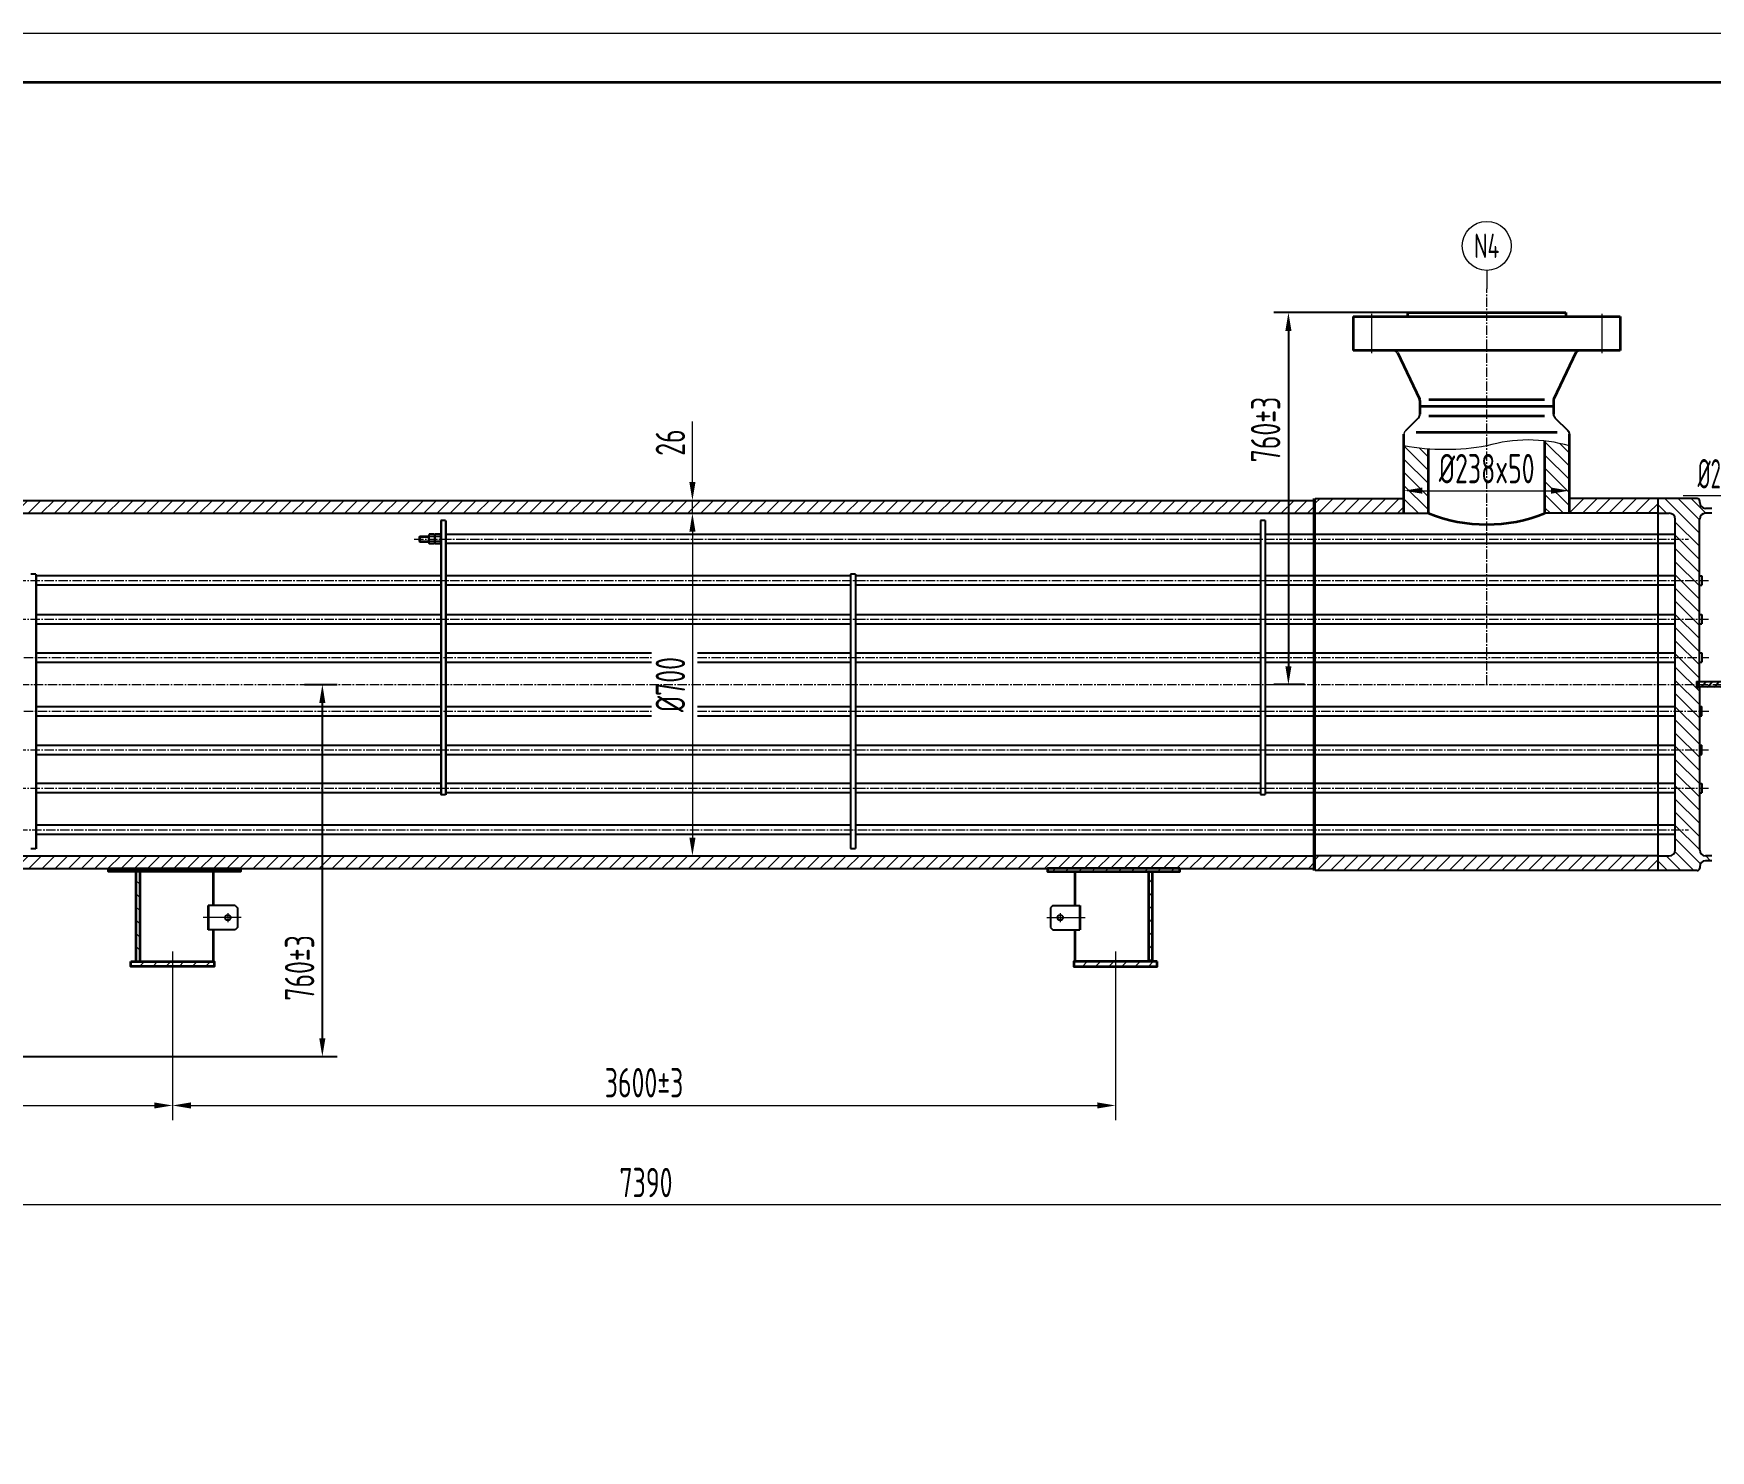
# Model space of a CAD drawing. Header units: millimetres. Extents: x 5765 to 6606, y -201 to 393.
# Drawn here: x 5968.1 to 6310.6, y 104 to 393.4 of the extents above; entities that cross this region are included whole.
import ezdxf
from ezdxf.enums import TextEntityAlignment as Align

# ---------------------------------------------------------------- set-up
doc = ezdxf.new("R2010")
doc.units = ezdxf.units.MM
doc.linetypes.add('CENTER2', pattern=[28.575, 19.05, -3.175, 3.175, -3.175])
for name, color, linetype, lineweight in [('1粗实线', 7, 'Continuous', 35), ('2细实线', 3, 'Continuous', 13), ('3中心线', 1, 'CENTER2', 13), ('6剖面线', 6, 'Continuous', 13), ('7文本', 2, 'Continuous', 13), ('8标注', 3, 'Continuous', 13), ('9图表', 4, 'Continuous', 13)]:
    doc.layers.add(name, color=color, linetype=linetype, lineweight=lineweight)
doc.styles.add('lanpec', font='bpec_e.shx', dxfattribs={"width": 0.75, "bigfont": 'hztxt.shx'})
doc.dimstyles.new('lanpec-1.5', dxfattribs={"dimscale": 1.5, "dimtxt": 4, "dimasz": 2.5, "dimexe": 2, "dimexo": 0, "dimgap": 1, "dimtad": 1, "dimrnd": 0.01, "dimdsep": 46, "dimtxsty": 'lanpec', "dimcen": 0, "dimclrd": 4, "dimclre": 4, "dimclrt": 4, "dimadec": 1, "dimazin": 2, "dimtfac": 1, "dimtmove": 0, "dimatfit": 3, "dimfxl": 1, "dimtfillclr": 4, "dimlwd": -1, "dimlwe": -1, "dimarcsym": 0})
doc.dimstyles.new('lanpec-1.5水平', dxfattribs={"dimscale": 1.5, "dimtxt": 4, "dimasz": 2.5, "dimexe": 2, "dimexo": 0, "dimgap": 1, "dimtad": 1, "dimtoh": 1, "dimrnd": 0.01, "dimdsep": 46, "dimtxsty": 'lanpec', "dimcen": 0, "dimclrd": 4, "dimclre": 4, "dimclrt": 4, "dimadec": 1, "dimazin": 2, "dimtfac": 1, "dimtmove": 0, "dimatfit": 3, "dimfxl": 1, "dimtfillclr": 4, "dimlwd": -1, "dimlwe": -1, "dimarcsym": 0})
pattern_1 = [(135, (3390.104, 860.3514), (-1.3470384, -1.3470384), [])]
pattern_2 = [(45, (5792.0476, -552.9927), (-1.3470384, 1.3470384), [])]
pattern_3 = [(45, (3390.104, 860.3514), (-1.3470384, 1.3470384), [])]

# ---------------------------------------------------------------- blocks, each defined once
blk = doc.blocks.new('A1')
at = {"layer": '1粗实线'}
blk.add_lwpolyline([(-816, 10), (-10, 10), (-10, 584), (-816, 584)], close=True, dxfattribs=at)
at = {"layer": '9图表'}
blk.add_lwpolyline([(-841, 0), (0, 0), (0, 594), (-841, 594)], close=True, dxfattribs=at)
blk = doc.blocks.new('*D38')
at = {"layer": '8标注', "color": 4, "transparency": 16777216}
for p, q in [((5996.46, 200.78), (5996.46, 171.47)), ((5921.46, 179.62), (5921.46, 171.47)), ((5925.21, 174.47), (5992.71, 174.47))]:
    blk.add_line(p, q, dxfattribs=at)
for points in [[(5925.21, 175.1), (5925.21, 173.85), (5921.46, 174.47)], [(5992.71, 175.1), (5992.71, 173.85), (5996.46, 174.47)]]:
    blk.add_solid(points, dxfattribs=at)
at = {"layer": 'Defpoints', "color": 0, "transparency": 16777216}
for p in [(5996.46, 200.78), (5921.46, 179.62), (5996.46, 174.47)]:
    blk.add_point(p, dxfattribs=at)
at = {"layer": '8标注', "color": 4, "transparency": 16777216, "insert": (5958.96, 179.12), "char_height": 6, "attachment_point": 5, "style": 'lanpec'}
blk.add_mtext('750%%P3', dxfattribs=at)
blk = doc.blocks.new('*D39')
at = {"layer": '8标注', "color": 4, "transparency": 16777216}
for p, q in [((5996.46, 200.78), (5996.46, 171.47)), ((6189.06, 200.78), (6189.06, 171.47)), ((6000.21, 174.47), (6185.31, 174.47))]:
    blk.add_line(p, q, dxfattribs=at)
for points in [[(6000.21, 175.1), (6000.21, 173.85), (5996.46, 174.47)], [(6185.31, 175.1), (6185.31, 173.85), (6189.06, 174.47)]]:
    blk.add_solid(points, dxfattribs=at)
at = {"layer": 'Defpoints', "color": 0, "transparency": 16777216}
for p in [(5996.46, 200.78), (6189.06, 200.78), (6189.06, 174.47)]:
    blk.add_point(p, dxfattribs=at)
at = {"layer": '8标注', "color": 4, "transparency": 16777216, "insert": (6092.76, 179.12), "char_height": 6, "attachment_point": 5, "style": 'lanpec'}
blk.add_mtext('3600%%P3', dxfattribs=at)
blk = doc.blocks.new('*D53')
at = {"layer": '8标注', "color": 4, "transparency": 16777216}
for p, q in [((5807.21, 218.45), (5807.21, 151.23)), ((6379.11, 218.45), (6379.11, 151.23)), ((5810.96, 154.23), (6375.36, 154.23))]:
    blk.add_line(p, q, dxfattribs=at)
for points in [[(5810.96, 154.85), (5810.96, 153.6), (5807.21, 154.23)], [(6375.36, 154.85), (6375.36, 153.6), (6379.11, 154.23)]]:
    blk.add_solid(points, dxfattribs=at)
at = {"layer": 'Defpoints', "color": 0, "transparency": 16777216}
for p in [(5807.21, 218.45), (6379.11, 218.45), (6379.11, 154.23)]:
    blk.add_point(p, dxfattribs=at)
at = {"layer": '8标注', "color": 4, "transparency": 16777216, "insert": (6093.16, 158.73), "char_height": 6, "attachment_point": 5, "style": 'lanpec'}
blk.add_mtext('7390', dxfattribs=at)
blk = doc.blocks.new('管口号')
at = {"layer": '2细实线'}
blk.add_circle((0, 5), 5, dxfattribs=at)
at = {"layer": '7文本', "style": 'lanpec', "width": 0.75}
blk.add_attdef('N', text='', height=5, dxfattribs=at).set_placement((0, 5), align=Align.MIDDLE_CENTER)
blk = doc.blocks.new('*D46')
at = {"layer": '8标注', "color": 4, "transparency": 16777216}
for p, q in [((6102.64, 295.45), (6105.64, 295.45)), ((6102.64, 291.7), (6102.64, 229.2)), ((6102.64, 225.45), (6105.64, 225.45))]:
    blk.add_line(p, q, dxfattribs=at)
for points in [[(6102.02, 291.7), (6103.27, 291.7), (6102.64, 295.45)], [(6102.02, 229.2), (6103.27, 229.2), (6102.64, 225.45)]]:
    blk.add_solid(points, dxfattribs=at)
at = {"layer": 'Defpoints', "color": 0, "transparency": 16777216}
for p in [(6102.64, 295.45), (6102.64, 225.45), (6102.64, 225.45)]:
    blk.add_point(p, dxfattribs=at)
at = {"layer": '8标注', "color": 4, "transparency": 16777216, "insert": (6098.14, 260.45), "char_height": 6, "attachment_point": 5, "rotation": 90, "style": 'lanpec'}
blk.add_mtext('%%c700', dxfattribs=at)
blk = doc.blocks.new('*D47')
at = {"layer": '8标注', "color": 4, "transparency": 16777216}
for p, q in [((6102.64, 301.8), (6102.64, 314.22)), ((6102.64, 298.05), (6105.64, 298.05)), ((6102.64, 295.45), (6102.64, 298.05)), ((6102.64, 295.45), (6105.64, 295.45)), ((6102.64, 291.7), (6102.64, 287.95))]:
    blk.add_line(p, q, dxfattribs=at)
for points in [[(6102.02, 301.8), (6103.27, 301.8), (6102.64, 298.05)], [(6102.02, 291.7), (6103.27, 291.7), (6102.64, 295.45)]]:
    blk.add_solid(points, dxfattribs=at)
at = {"layer": 'Defpoints', "color": 0, "transparency": 16777216}
for p in [(6102.64, 298.05), (6102.64, 298.05), (6102.64, 295.45)]:
    blk.add_point(p, dxfattribs=at)
at = {"layer": '8标注', "color": 4, "transparency": 16777216, "insert": (6098.14, 309.88), "char_height": 6, "attachment_point": 5, "rotation": 90, "style": 'lanpec'}
blk.add_mtext('26', dxfattribs=at)
blk = doc.blocks.new('*D50')
at = {"layer": '8标注', "color": 4, "transparency": 16777216}
for p, q in [((6247.96, 299.65), (6247.96, 303.06)), ((6251.71, 300.06), (6278.01, 300.06)), ((6281.76, 300.06), (6281.76, 297.06))]:
    blk.add_line(p, q, dxfattribs=at)
for points in [[(6251.71, 300.69), (6251.71, 299.44), (6247.96, 300.06)], [(6278.01, 300.69), (6278.01, 299.44), (6281.76, 300.06)]]:
    blk.add_solid(points, dxfattribs=at)
at = {"layer": 'Defpoints', "color": 0, "transparency": 16777216}
for p in [(6247.96, 299.65), (6281.76, 300.06), (6281.76, 300.06)]:
    blk.add_point(p, dxfattribs=at)
at = {"layer": '8标注', "color": 4, "transparency": 16777216, "insert": (6264.86, 304.56), "char_height": 6, "attachment_point": 5, "style": 'lanpec'}
blk.add_mtext('%%C238x50', dxfattribs=at)
blk = doc.blocks.new('*D56')
at = {"color": 4, "transparency": 16777216}
for p, q in [((6023.41, 260.45), (6030.06, 260.45)), ((6027.06, 188.2), (6027.06, 256.7)), ((5937.65, 184.45), (6030.06, 184.45))]:
    blk.add_line(p, q, dxfattribs=at)
for points in [[(6026.43, 256.7), (6027.68, 256.7), (6027.06, 260.45)], [(6026.43, 188.2), (6027.68, 188.2), (6027.06, 184.45)]]:
    blk.add_solid(points, dxfattribs=at)
at = {"layer": 'Defpoints', "color": 0, "transparency": 16777216}
for p in [(6023.41, 260.45), (6027.06, 260.45), (5937.65, 184.45)]:
    blk.add_point(p, dxfattribs=at)
at = {"color": 4, "transparency": 16777216, "insert": (6022.41, 202.57), "char_height": 6, "attachment_point": 5, "rotation": 90, "style": 'lanpec'}
blk.add_mtext('760%%P3', dxfattribs=at)
blk = doc.blocks.new('*D57')
at = {"color": 4, "transparency": 16777216}
for p, q in [((6248.67, 336.45), (6221.36, 336.45)), ((6224.36, 332.7), (6224.36, 264.2)), ((6227.63, 260.45), (6221.36, 260.45))]:
    blk.add_line(p, q, dxfattribs=at)
for points in [[(6223.74, 332.7), (6224.99, 332.7), (6224.36, 336.45)], [(6223.74, 264.2), (6224.99, 264.2), (6224.36, 260.45)]]:
    blk.add_solid(points, dxfattribs=at)
at = {"layer": 'Defpoints', "color": 0, "transparency": 16777216}
for p in [(6248.67, 336.45), (6224.36, 260.45), (6227.63, 260.45)]:
    blk.add_point(p, dxfattribs=at)
at = {"color": 4, "transparency": 16777216, "insert": (6219.71, 312.54), "char_height": 6, "attachment_point": 5, "rotation": 90, "style": 'lanpec'}
blk.add_mtext('760%%P3', dxfattribs=at)
blk = doc.blocks.new('*D52')
at = {"layer": '8标注', "color": 4, "transparency": 16777216}
for p, q in [((6329.45, 298.61), (6329.45, 302.01)), ((6346.28, 298.61), (6346.28, 302.01)), ((6329.45, 299.01), (6304.96, 299.01)), ((6342.53, 299.01), (6333.2, 299.01))]:
    blk.add_line(p, q, dxfattribs=at)
for points in [[(6333.2, 299.64), (6333.2, 298.39), (6329.45, 299.01)], [(6342.53, 299.64), (6342.53, 298.39), (6346.28, 299.01)]]:
    blk.add_solid(points, dxfattribs=at)
at = {"layer": 'Defpoints', "color": 0, "transparency": 16777216}
for p in [(6329.45, 298.61), (6346.28, 299.01), (6346.28, 298.61)]:
    blk.add_point(p, dxfattribs=at)
at = {"layer": '8标注', "color": 4, "transparency": 16777216, "insert": (6315.33, 303.51), "char_height": 6, "attachment_point": 5, "style": 'lanpec'}
blk.add_mtext('{\\W0.6;%%C273x10}', dxfattribs=at)

msp = doc.modelspace()

# ---------------------------------------------------------------- hatches: boundary and pattern name
h = msp.add_hatch()
h.set_pattern_fill('ANSI37', color=6, scale=0.05)
h.set_pattern_definition([(45, (5763.18462, 645.54329), (-0.1122532, 0.1122532), []), (135, (5763.18462, 645.54329), (-0.1122532, -0.1122532), [])])
h.paths.add_polyline_path([(6307.742, 261.08), (6308.192, 261.08), (6308.192, 260.48), (6307.742, 260.48)])
h.paths.add_polyline_path([(6307.742, 260.48), (6308.192, 260.48), (6308.192, 259.88), (6307.742, 259.88)])
h = msp.add_hatch()
h.set_pattern_fill('ANSI31', color=6, scale=0.3)
h.set_pattern_definition([(45, (5763.3528, 645.4933), (-0.6735192, 0.6735192), [])])
h.paths.add_polyline_path([(6364.51, 260.93), (6374.81, 260.93), (6374.77, 260.43), (6364.51, 260.43)])
h.paths.add_polyline_path([(6364.51, 260.43), (6374.77, 260.43), (6374.81, 259.93), (6364.51, 259.93)])
h.paths.add_polyline_path([(6311.01, 260.93), (6338.01, 260.93), (6338.01, 260.43), (6311.01, 260.43)])
h.paths.add_polyline_path([(6311.01, 260.43), (6338.01, 260.43), (6338.01, 259.93), (6311.01, 259.93)])
h.paths.add_polyline_path([(6308.36, 260.43), (6311.01, 260.43), (6311.01, 259.93), (6308.342, 259.98)])
h.paths.add_polyline_path([(6308.342, 260.98), (6311.01, 260.93), (6311.01, 260.43), (6308.36, 260.43)])
h.paths.add_polyline_path([(6352.02, 260.43), (6352.015, 259.98), (6338.01, 259.93), (6338.01, 260.43)])
h.paths.add_polyline_path([(6361.037, 259.93), (6361.037, 260.43), (6364.51, 260.43), (6364.51, 259.93)])
h.paths.add_polyline_path([(6352.015, 260.98), (6352.02, 260.43), (6338.01, 260.43), (6338.01, 260.93)])
h.paths.add_polyline_path([(6361.037, 260.43), (6361.037, 260.93), (6364.51, 260.93), (6364.51, 260.43)])
at = {"layer": '6剖面线'}
h = msp.add_hatch(dxfattribs=at)
h.set_pattern_fill('ANSI31', color=256, scale=0.6, angle=90, style=0)
h.set_pattern_definition([(135, (5763.204, -194.7723), (-1.3470384, -1.3470384), [])])
h.paths.add_polyline_path([(6252.961, 308.569, -0.0262337), (6247.961, 309.194), (6247.961, 295.448), (6252.961, 295.448)])
h.paths.add_polyline_path([(6281.761, 309.194, 0.04273), (6276.761, 310.213), (6276.761, 295.448), (6281.761, 295.448)])
h = msp.add_hatch(dxfattribs=at)
h.set_pattern_fill('ANSI31', color=256, scale=0.6, style=0)
h.set_pattern_definition(pattern_2)
h.paths.add_polyline_path([(5956.461, 298.048), (5956.461, 295.448), (6219.661, 295.448), (6229.861, 295.448), (6229.861, 298.048), (6219.661, 298.048)])
h.paths.add_polyline_path([(6219.661, 222.848), (6229.861, 222.848), (6229.861, 225.448), (6219.661, 225.448), (5956.461, 225.448), (5956.461, 222.848)])
h.paths.add_polyline_path([(5945.861, 213.899), (5954.528, 213.899), (5954.528, 221.566), (5945.861, 221.566)], flags=9)
h = msp.add_hatch(dxfattribs=at)
h.set_pattern_fill('ANSI31', color=256, scale=0.6, style=0)
h.set_pattern_definition(pattern_2)
h.paths.add_polyline_path([(6229.861, 298.048), (6219.661, 298.048), (5956.461, 298.048), (5956.461, 295.448), (6219.661, 295.448), (6229.861, 295.448)])
h.paths.add_polyline_path([(6229.861, 225.448), (6219.661, 225.448), (5956.461, 225.448), (5956.461, 222.848), (6219.661, 222.848), (6229.861, 222.848)])
h.paths.add_polyline_path([(5948.361, 216.826), (5959.917, 216.826), (5959.917, 227.048), (5948.361, 227.048)], flags=9)
h = msp.add_hatch(dxfattribs=at)
h.set_pattern_fill('ANSI31', color=256, scale=0.6, style=0)
h.set_pattern_definition(pattern_3)
h.paths.add_polyline_path([(6229.861, 298.448), (6229.861, 295.448), (6247.961, 295.448), (6247.961, 298.448)])
h.paths.add_polyline_path([(6299.861, 295.448), (6299.861, 298.448), (6281.761, 298.448), (6281.761, 295.448)])
h = msp.add_hatch(dxfattribs=at)
h.set_pattern_fill('ANSI31', color=256, scale=0.6, angle=90, style=0)
h.set_pattern_definition(pattern_1)
h.paths.add_polyline_path([(6310.861, 225.448), (6309.561, 225.448, -0.4142136), (6308.361, 226.648), (6308.361, 239.231), (6303.361, 239.231), (6303.361, 226.648, -0.4142136), (6302.161, 225.448), (6299.861, 225.448), (6299.861, 222.448), (6307.861, 222.448, 0.4142136), (6308.361, 222.948), (6308.361, 223.248, -0.4142136), (6309.561, 224.448), (6310.861, 224.448)])
h.paths.add_polyline_path([(6308.361, 249.948), (6303.361, 249.948), (6303.361, 239.231), (6308.361, 239.231)])
h.paths.add_polyline_path([(6308.361, 260.448), (6303.361, 260.448), (6303.361, 249.948), (6308.361, 249.948)])
h.paths.add_polyline_path([(6308.361, 270.948), (6303.361, 270.948), (6303.361, 260.448), (6308.361, 260.448)])
h.paths.add_polyline_path([(6308.361, 281.666), (6303.361, 281.666), (6303.361, 270.948), (6308.361, 270.948)])
h.paths.add_polyline_path([(6308.361, 294.248, -0.4142136), (6309.561, 295.448), (6310.861, 295.448), (6310.861, 296.448), (6309.561, 296.448, -0.4142136), (6308.361, 297.648), (6308.361, 297.948, 0.4142136), (6307.861, 298.448), (6299.861, 298.448), (6299.861, 295.448), (6302.161, 295.448, -0.4142136), (6303.361, 294.248), (6303.361, 281.666), (6308.361, 281.666)])
h = msp.add_hatch(dxfattribs=at)
h.set_pattern_fill('ANSI31', color=256, scale=0.6, style=0)
h.set_pattern_definition([(45, (3557.504, 860.3514), (-1.3470384, 1.3470384), [])])
h.paths.add_polyline_path([(6010.361, 222.848), (5983.361, 222.848), (5983.361, 222.248), (6010.361, 222.248)])
h = msp.add_hatch(dxfattribs=at)
h.set_pattern_fill('ANSI31', color=256, scale=0.6, style=0)
h.set_pattern_definition(pattern_3)
h.paths.add_polyline_path([(6202.161, 222.848), (6175.161, 222.848), (6175.161, 222.248), (6202.161, 222.248)])
h = msp.add_hatch(dxfattribs=at)
h.set_pattern_fill('ANSI31', color=256, scale=0.6, style=0)
h.set_pattern_definition(pattern_3)
h.paths.add_polyline_path([(6264.861, 222.448), (6264.861, 225.448), (6229.861, 225.448), (6229.861, 222.448)])
h.paths.add_polyline_path([(6264.861, 225.448), (6264.861, 222.448), (6299.861, 222.448), (6299.861, 225.448)])
h = msp.add_hatch(dxfattribs=at)
h.set_pattern_fill('ANSI31', color=256, scale=0.6, angle=90, style=0)
h.set_pattern_definition([(135, (3557.504, 860.3514), (-1.3470384, -1.3470384), [])])
h.paths.add_polyline_path([(5989.761, 222.248), (5988.961, 222.248), (5988.961, 203.848), (5989.761, 203.848)])
h = msp.add_hatch(dxfattribs=at)
h.set_pattern_fill('ANSI31', color=256, scale=0.6, angle=90, style=0)
h.set_pattern_definition(pattern_1)
h.paths.add_polyline_path([(6196.561, 222.248), (6195.761, 222.248), (6195.761, 203.848), (6196.561, 203.848)])
h = msp.add_hatch(dxfattribs=at)
h.set_pattern_fill('ANSI31', color=256, scale=0.6, style=0)
h.set_pattern_definition([(45, (5995.9, 203.6411), (-1.34704, 1.34704), [])])
h.paths.add_polyline_path([(5996.461, 203.848), (5987.961, 203.848), (5987.961, 202.848), (5996.461, 202.848)])
h.paths.add_polyline_path([(5996.461, 203.848), (5996.461, 202.848), (6004.961, 202.848), (6004.961, 203.848)])
h = msp.add_hatch(dxfattribs=at)
h.set_pattern_fill('ANSI31', color=256, scale=0.6, style=0)
h.set_pattern_definition([(45, (6188.2405, 203.407), (-1.34704, 1.34704), [])])
h.paths.add_polyline_path([(6180.561, 203.848), (6180.561, 202.848), (6189.061, 202.848), (6189.061, 203.848)])
h.paths.add_polyline_path([(6189.061, 203.848), (6189.061, 202.848), (6197.561, 202.848), (6197.561, 203.848)])

# ---------------------------------------------------------------- linework, layer by layer
for p, q in [((6250.918, 314.964), (6248.254, 312.299)), ((6278.804, 314.964), (6281.468, 312.299)), ((5956.461, 298.048), (6219.661, 298.048)), ((6219.661, 298.048), (6229.861, 298.048)), ((6229.552, 222.448), (6229.552, 298.448)), ((6229.861, 260.448), (6229.861, 298.448)), ((6229.861, 298.448), (6247.961, 298.448)), ((6299.861, 298.448), (6281.761, 298.448)), ((6299.861, 260.448), (6299.861, 298.448)), ((6307.861, 298.448), (6299.861, 298.448)), ((5956.461, 295.448), (6219.661, 295.448)), ((6219.661, 295.448), (6229.861, 295.448)), ((6229.861, 295.448), (6252.961, 295.448)), ((6299.861, 295.448), (6276.761, 295.448)), ((6299.861, 295.448), (6302.161, 295.448)), ((6308.361, 297.648), (6308.361, 297.948)), ((6310.861, 296.448), (6309.561, 296.448)), ((6310.861, 295.448), (6309.561, 295.448)), ((6049.951, 291.185), (6048.873, 291.185)), ((6051.171, 291.185), (6050.093, 291.185)), ((6051.242, 293.98), (6051.242, 237.98)), ((6052.242, 293.98), (6051.242, 293.98)), ((6051.302, 293.9), (6051.302, 237.9)), ((6052.242, 293.98), (6052.242, 237.98)), ((6218.642, 291.135), (6052.242, 291.135)), ((6052.302, 293.9), (6052.302, 237.9)), ((6218.642, 293.98), (6218.642, 237.98)), ((6219.642, 293.98), (6218.642, 293.98)), ((6219.642, 293.98), (6219.642, 237.98)), ((6303.342, 291.135), (6219.642, 291.135)), ((6303.342, 226.68), (6303.342, 294.28)), ((6303.361, 226.648), (6303.361, 294.248)), ((6308.342, 260.98), (6308.342, 294.28)), ((6046.802, 290.585), (6047.002, 290.785)), ((6046.802, 290.585), (6046.802, 289.785)), ((6046.802, 289.785), (6047.002, 289.585)), ((6047.002, 290.785), (6047.002, 289.585)), ((6047.002, 290.785), (6048.802, 290.785)), ((6047.002, 289.585), (6048.802, 289.585)), ((6048.802, 289.435), (6048.802, 290.935)), ((6049.951, 290.685), (6048.873, 290.685)), ((6049.951, 289.685), (6048.873, 289.685)), ((6049.951, 289.185), (6048.873, 289.185)), ((6050.022, 289.435), (6050.022, 290.935)), ((6050.022, 289.435), (6050.022, 290.935)), ((6051.171, 290.685), (6050.093, 290.685)), ((6051.171, 289.685), (6050.093, 289.685)), ((6051.171, 289.185), (6050.093, 289.185)), ((6051.242, 289.435), (6051.242, 290.935)), ((6218.642, 289.235), (6052.242, 289.235)), ((6303.342, 289.235), (6219.642, 289.235)), ((5968.542, 282.98), (5967.542, 282.98)), ((5968.542, 282.98), (5968.542, 226.98)), ((6051.242, 282.648), (5968.542, 282.648)), ((5968.602, 282.9), (5968.602, 226.9)), ((6134.942, 282.648), (6052.242, 282.648)), ((6134.942, 282.98), (6134.942, 226.98)), ((6135.942, 282.98), (6134.942, 282.98)), ((6135.942, 282.98), (6135.942, 226.98)), ((6218.642, 282.648), (6135.942, 282.648)), ((6303.342, 282.648), (6219.642, 282.648)), ((6308.342, 282.648), (6308.792, 282.648)), ((6308.792, 282.648), (6308.792, 280.748)), ((6051.242, 280.748), (5968.542, 280.748)), ((6134.942, 280.748), (6052.242, 280.748)), ((6218.642, 280.748), (6135.942, 280.748)), ((6303.342, 280.748), (6219.642, 280.748)), ((6308.342, 280.748), (6308.792, 280.748)), ((5968.542, 274.785), (6051.242, 274.785)), ((6052.242, 274.785), (6134.942, 274.785)), ((6135.942, 274.785), (6218.642, 274.785)), ((6219.642, 274.785), (6303.342, 274.785)), ((6308.342, 274.785), (6308.792, 274.785)), ((6308.792, 274.785), (6308.792, 272.885)), ((5968.542, 272.885), (6051.242, 272.885)), ((6052.242, 272.885), (6134.942, 272.885)), ((6135.942, 272.885), (6218.642, 272.885)), ((6219.642, 272.885), (6303.342, 272.885)), ((6308.342, 272.885), (6308.792, 272.885)), ((5968.542, 266.923), (6051.242, 266.923)), ((5968.542, 265.023), (6051.242, 265.023)), ((6052.242, 266.923), (6094.28, 266.923)), ((6052.242, 265.023), (6094.28, 265.023)), ((6103.675, 266.923), (6134.942, 266.923)), ((6103.675, 265.023), (6134.942, 265.023)), ((6135.942, 266.923), (6218.642, 266.923)), ((6135.942, 265.023), (6218.642, 265.023)), ((6219.642, 266.923), (6240.156, 266.923)), ((6219.642, 265.023), (6240.156, 265.023)), ((6240.156, 266.923), (6303.342, 266.923)), ((6240.156, 265.023), (6303.342, 265.023)), ((6308.342, 266.923), (6308.792, 266.923)), ((6308.342, 265.023), (6308.792, 265.023)), ((6308.792, 266.923), (6308.792, 265.023)), ((6229.861, 222.448), (6229.861, 260.448)), ((6299.861, 222.448), (6299.861, 260.448)), ((6307.742, 261.08), (6307.742, 259.88)), ((6307.742, 261.08), (6308.342, 261.08)), ((6308.192, 261.08), (6308.192, 259.88)), ((6352.015, 260.98), (6308.192, 260.98)), ((6307.742, 259.88), (6308.361, 259.88)), ((6352.015, 259.98), (6308.192, 259.98)), ((6308.361, 226.648), (6308.361, 259.98)), ((5968.542, 255.937), (6051.242, 255.937)), ((5968.542, 254.037), (6051.242, 254.037)), ((6052.242, 255.937), (6094.28, 255.937)), ((6052.242, 254.037), (6094.28, 254.037)), ((6103.675, 255.937), (6134.942, 255.937)), ((6103.675, 254.037), (6134.942, 254.037)), ((6135.942, 255.937), (6218.642, 255.937)), ((6135.942, 254.037), (6218.642, 254.037)), ((6219.642, 255.937), (6240.156, 255.937)), ((6219.642, 254.037), (6240.156, 254.037)), ((6240.156, 255.937), (6303.342, 255.937)), ((6240.156, 254.037), (6303.342, 254.037)), ((6308.342, 255.937), (6308.792, 255.937)), ((6308.342, 254.037), (6308.792, 254.037)), ((6308.792, 254.037), (6308.792, 255.937)), ((5968.542, 248.075), (6051.242, 248.075)), ((6052.242, 248.075), (6134.942, 248.075)), ((6135.942, 248.075), (6218.642, 248.075)), ((6219.642, 248.075), (6303.342, 248.075)), ((6308.342, 248.075), (6308.792, 248.075)), ((6308.792, 246.175), (6308.792, 248.075)), ((5968.542, 246.175), (6051.242, 246.175)), ((6052.242, 246.175), (6134.942, 246.175)), ((6135.942, 246.175), (6218.642, 246.175)), ((6219.642, 246.175), (6303.342, 246.175)), ((6308.342, 246.175), (6308.792, 246.175)), ((6051.242, 240.212), (5968.542, 240.212)), ((6134.942, 240.212), (6052.242, 240.212)), ((6218.642, 240.212), (6135.942, 240.212)), ((6303.342, 240.212), (6219.642, 240.212)), ((6308.342, 240.212), (6308.792, 240.212)), ((6308.792, 240.212), (6308.792, 238.312)), ((6051.242, 238.312), (5968.542, 238.312)), ((6051.242, 237.98), (6052.242, 237.98)), ((6134.942, 238.312), (6052.242, 238.312)), ((6218.642, 238.312), (6135.942, 238.312)), ((6218.642, 237.98), (6219.642, 237.98)), ((6303.342, 238.312), (6219.642, 238.312)), ((6308.342, 238.312), (6308.792, 238.312)), ((6134.942, 231.725), (5968.542, 231.725)), ((6134.942, 229.825), (5968.542, 229.825)), ((6219.642, 231.725), (6135.942, 231.725)), ((6219.642, 229.825), (6135.942, 229.825)), ((6303.342, 231.725), (6219.642, 231.725)), ((6303.342, 229.825), (6219.642, 229.825)), ((5967.542, 226.98), (5968.542, 226.98)), ((6134.942, 226.98), (6135.942, 226.98)), ((5956.461, 225.448), (6219.661, 225.448)), ((5956.461, 222.848), (6219.661, 222.848)), ((6219.661, 225.448), (6229.861, 225.448)), ((6219.661, 222.848), (6229.861, 222.848)), ((6264.861, 225.448), (6229.861, 225.448)), ((6299.861, 225.448), (6264.861, 225.448)), ((6299.861, 225.448), (6302.161, 225.448)), ((6308.361, 223.248), (6308.361, 222.948)), ((6310.861, 225.448), (6309.561, 225.448)), ((6310.861, 224.448), (6309.561, 224.448)), ((6264.861, 222.448), (6229.861, 222.448)), ((6299.861, 222.448), (6264.861, 222.448)), ((6307.861, 222.448), (6299.861, 222.448)), ((6009.261, 215.348), (6003.761, 215.348)), ((6009.261, 215.348), (6009.761, 214.848)), ((6009.761, 214.848), (6009.761, 210.848)), ((6176.261, 215.348), (6175.761, 214.848)), ((6175.761, 214.848), (6175.761, 210.848)), ((6176.261, 215.348), (6181.761, 215.348)), ((6009.261, 210.348), (6003.761, 210.348)), ((6009.761, 210.848), (6009.261, 210.348)), ((6175.761, 210.848), (6176.261, 210.348)), ((6176.261, 210.348), (6181.761, 210.348))]:
    msp.add_line(p, q)
for centre in [(6007.761, 212.848), (6177.761, 212.848)]:
    msp.add_circle(centre, 0.55)
for centre, radius, start, end in [((6250.211, 315.671), 1, 315, 0), ((6279.511, 315.671), 1, 180, 225), ((6280.761, 311.592), 1, 0, 45), ((6307.861, 297.948), 0.5, 0, 90), ((6302.161, 294.248), 1.2, 0, 90), ((6309.561, 297.648), 1.2, 180, 270), ((6309.561, 294.248), 1.2, 90, 180), ((6049.278, 290.935), 0.477, 148.35948, 211.64052), ((6049.545, 290.935), 0.477, 328.35948, 31.64052), ((6050.498, 290.935), 0.477, 148.35948, 211.64052), ((6050.765, 290.935), 0.477, 328.35948, 31.64052), ((6050.602, 290.185), 1.8, 163.87238, 196.12762), ((6049.278, 289.435), 0.477, 148.35948, 211.64052), ((6048.222, 290.185), 1.8, 343.87238, 16.12762), ((6049.545, 289.435), 0.477, 328.35948, 31.64052), ((6051.822, 290.185), 1.8, 163.87238, 196.12762), ((6050.498, 289.435), 0.477, 148.35948, 211.64052), ((6049.442, 290.185), 1.8, 343.87238, 16.12762), ((6050.765, 289.435), 0.477, 328.35948, 31.64052), ((6302.161, 226.648), 1.2, 270, 0), ((6309.561, 226.648), 1.2, 180, 270), ((6307.861, 222.948), 0.5, 270, 0), ((6309.561, 223.248), 1.2, 90, 180)]:
    msp.add_arc(centre, radius, start, end)
at = {"layer": '1粗实线'}
for p, q in [((6237.611, 335.656), (6292.111, 335.656)), ((6237.611, 335.656), (6237.611, 328.666)), ((6248.671, 336.448), (6281.051, 336.448)), ((6248.671, 336.448), (6248.671, 335.656)), ((6281.051, 336.448), (6281.051, 335.656)), ((6292.111, 335.656), (6292.111, 328.666)), ((6292.111, 328.666), (6237.611, 328.666)), ((6246.637, 328.295), (6251.148, 318.789)), ((6283.085, 328.295), (6278.574, 318.789)), ((6276.654, 318.621), (6253.068, 318.621)), ((6251.211, 318.51), (6251.211, 317.256)), ((6278.511, 317.256), (6251.211, 317.256)), ((6251.211, 317.256), (6251.211, 315.671)), ((6276.654, 315.256), (6253.068, 315.256)), ((6278.511, 318.51), (6278.511, 317.256)), ((6278.511, 317.256), (6278.511, 315.671)), ((6279.237, 311.975), (6250.485, 311.975)), ((6247.961, 295.448), (6247.961, 311.592)), ((6252.961, 295.448), (6252.961, 308.569)), ((6276.761, 295.448), (6276.761, 310.213)), ((6281.761, 295.448), (6281.761, 311.592)), ((5988.961, 222.248), (5988.961, 203.848)), ((5989.761, 222.248), (5989.761, 203.848)), ((6004.761, 222.248), (6004.761, 215.348)), ((6180.761, 222.248), (6180.761, 215.348)), ((6195.761, 222.248), (6195.761, 203.848)), ((6196.561, 222.248), (6196.561, 203.848)), ((6003.761, 215.348), (6003.761, 210.348)), ((6181.761, 215.348), (6181.761, 210.348)), ((6004.761, 210.348), (6004.761, 203.848)), ((6180.761, 210.348), (6180.761, 203.848))]:
    msp.add_line(p, q, dxfattribs=at)
for points in [[(5983.361, 222.848), (6010.361, 222.848), (6010.361, 222.248), (5983.361, 222.248)], [(6202.161, 222.848), (6175.161, 222.848), (6175.161, 222.248), (6202.161, 222.248)], [(5987.961, 203.848), (6004.961, 203.848), (6004.961, 202.848), (5987.961, 202.848)], [(6197.561, 203.848), (6180.561, 203.848), (6180.561, 202.848), (6197.561, 202.848)]]:
    msp.add_lwpolyline(points, close=True, dxfattribs=at)
for centre, radius, start, end in [((6246.05, 328.016), 0.65, 25.38553, 90), ((6283.672, 328.016), 0.65, 90, 154.61447), ((6250.561, 318.51), 0.65, 0, 25.38553), ((6279.161, 318.51), 0.65, 154.61447, 180), ((6264.861, 325.11), 31.96, 248.13977, 291.86023)]:
    msp.add_arc(centre, radius, start, end, dxfattribs=at)
at = {"layer": '2细实线'}
for p, q in [((6046.802, 290.585), (6048.802, 290.585)), ((6046.802, 289.785), (6048.802, 289.785))]:
    msp.add_line(p, q, dxfattribs=at)
msp.add_lwpolyline([(6281.761, 309.194, 0.1441988), (6264.861, 309.194, -0.0886157), (6247.961, 309.194, -0.5)], format="xyb", dxfattribs=at)
at = {"layer": '3中心线', "ltscale": 0.1}
for p, q in [((6264.861, 260.448), (6264.861, 341.276)), ((6045.802, 290.185), (6219.642, 290.185)), ((6219.642, 290.185), (6306.046, 290.185)), ((5876.019, 281.698), (6219.642, 281.698)), ((6219.642, 281.698), (6310.264, 281.698)), ((5876.019, 273.835), (6219.642, 273.835)), ((6219.642, 273.835), (6310.264, 273.835)), ((5948.941, 265.973), (6094.28, 265.973)), ((6103.675, 265.973), (6219.642, 265.973)), ((6219.642, 265.973), (6240.156, 265.973)), ((6240.156, 265.973), (6310.264, 265.973)), ((5948.15, 260.448), (6383.492, 260.448)), ((5948.941, 254.987), (6094.28, 254.987)), ((6103.675, 254.987), (6219.642, 254.987)), ((6219.642, 254.987), (6240.156, 254.987)), ((6240.156, 254.987), (6310.264, 254.987)), ((5876.019, 247.125), (6219.642, 247.125)), ((6219.642, 247.125), (6310.264, 247.125)), ((5876.019, 239.262), (6219.642, 239.262)), ((6219.642, 239.262), (6310.264, 239.262)), ((5962.102, 230.775), (6219.642, 230.775)), ((6219.642, 230.775), (6306.046, 230.775))]:
    msp.add_line(p, q, dxfattribs=at)
at = {"layer": '3中心线'}
for p, q in [((6241.366, 336.156), (6241.366, 328.166)), ((6288.356, 336.156), (6288.356, 328.166)), ((6010.496, 212.848), (6002.702, 212.848)), ((6007.761, 213.78), (6007.761, 211.917)), ((6175.027, 212.848), (6182.82, 212.848)), ((6177.761, 213.78), (6177.761, 211.917)), ((5996.461, 205.902), (5996.461, 200.776)), ((6189.061, 205.902), (6189.061, 200.776))]:
    msp.add_line(p, q, dxfattribs=at)
at = {"layer": '8标注'}
msp.add_line((6264.861, 345.067), (6264.861, 341.276), dxfattribs=at)
msp.add_arc((6248.961, 311.592), 1, 135, 180, dxfattribs=at)

# ---------------------------------------------------------------- block references
at = {"layer": '2细实线'}
msp.add_blockref('A1', (6606.028, -200.559), dxfattribs=at)
at = {"layer": '8标注'}
msp.add_blockref('管口号', (6264.861, 345.067), dxfattribs=at).add_auto_attribs({'N': 'N4'})

# ---------------------------------------------------------------- dimensions: what is measured, and where the dimension line sits
for base, p1, p2, picture, middle in [((6224.361, 260.448), (6248.671, 336.448), (6227.629, 260.448), '*D57', (6224.361, 312.541)), ((6027.056, 260.448), (5937.651, 184.448), (6023.409, 260.448), '*D56', (6027.056, 202.566))]:
    dim = msp.add_linear_dim(base=base, p1=p1, p2=p2, angle=90, text='760%%P3', dimstyle='lanpec-1.5水平')
    dim.commit()
    dim.dimension.update_dxf_attribs({"geometry": picture, "text_midpoint": middle, "dimtype": 160})
for base, p2, text, picture, middle in [((6102.642, 298.048), (6102.642, 298.048), '26', '*D47', (6098.142, 309.882)), ((6102.642, 225.448), (6102.642, 225.448), '%%c700', '*D46', (6098.142, 260.448))]:
    dim = msp.add_linear_dim(base=base, p1=(6102.642, 295.448), p2=p2, angle=90, text=text, dimstyle='lanpec-1.5', dxfattribs=at)
    dim.commit()
    dim.dimension.update_dxf_attribs({"geometry": picture, "text_midpoint": middle})
for base, p1, p2, text, picture, middle in [((6281.761, 300.06), (6247.961, 299.655), (6281.761, 300.06), '%%C238x50', '*D50', (6264.861, 304.56)), ((6379.111, 154.227), (5807.211, 218.448), (6379.111, 218.448), '7390', '*D53', (6093.161, 158.727)), ((5996.461, 174.473), (5921.461, 179.621), (5996.461, 200.776), '750%%P3', '*D38', (5958.961, 179.123)), ((6189.061, 174.473), (5996.461, 200.776), (6189.061, 200.776), '3600%%P3', '*D39', (6092.761, 179.123))]:
    dim = msp.add_linear_dim(base=base, p1=p1, p2=p2, text=text, dimstyle='lanpec-1.5', dxfattribs=at)
    dim.commit()
    dim.dimension.update_dxf_attribs({"geometry": picture, "text_midpoint": middle})
dim = msp.add_linear_dim(base=(6346.276, 299.014), p1=(6329.446, 298.607), p2=(6346.276, 298.607), text='{\\W0.6;%%C273x10}', dimstyle='lanpec-1.5', dxfattribs=at)
dim.commit()
dim.dimension.update_dxf_attribs({"geometry": '*D52', "text_midpoint": (6315.329, 299.014), "dimtype": 160})

doc.saveas('drawing.dxf')
